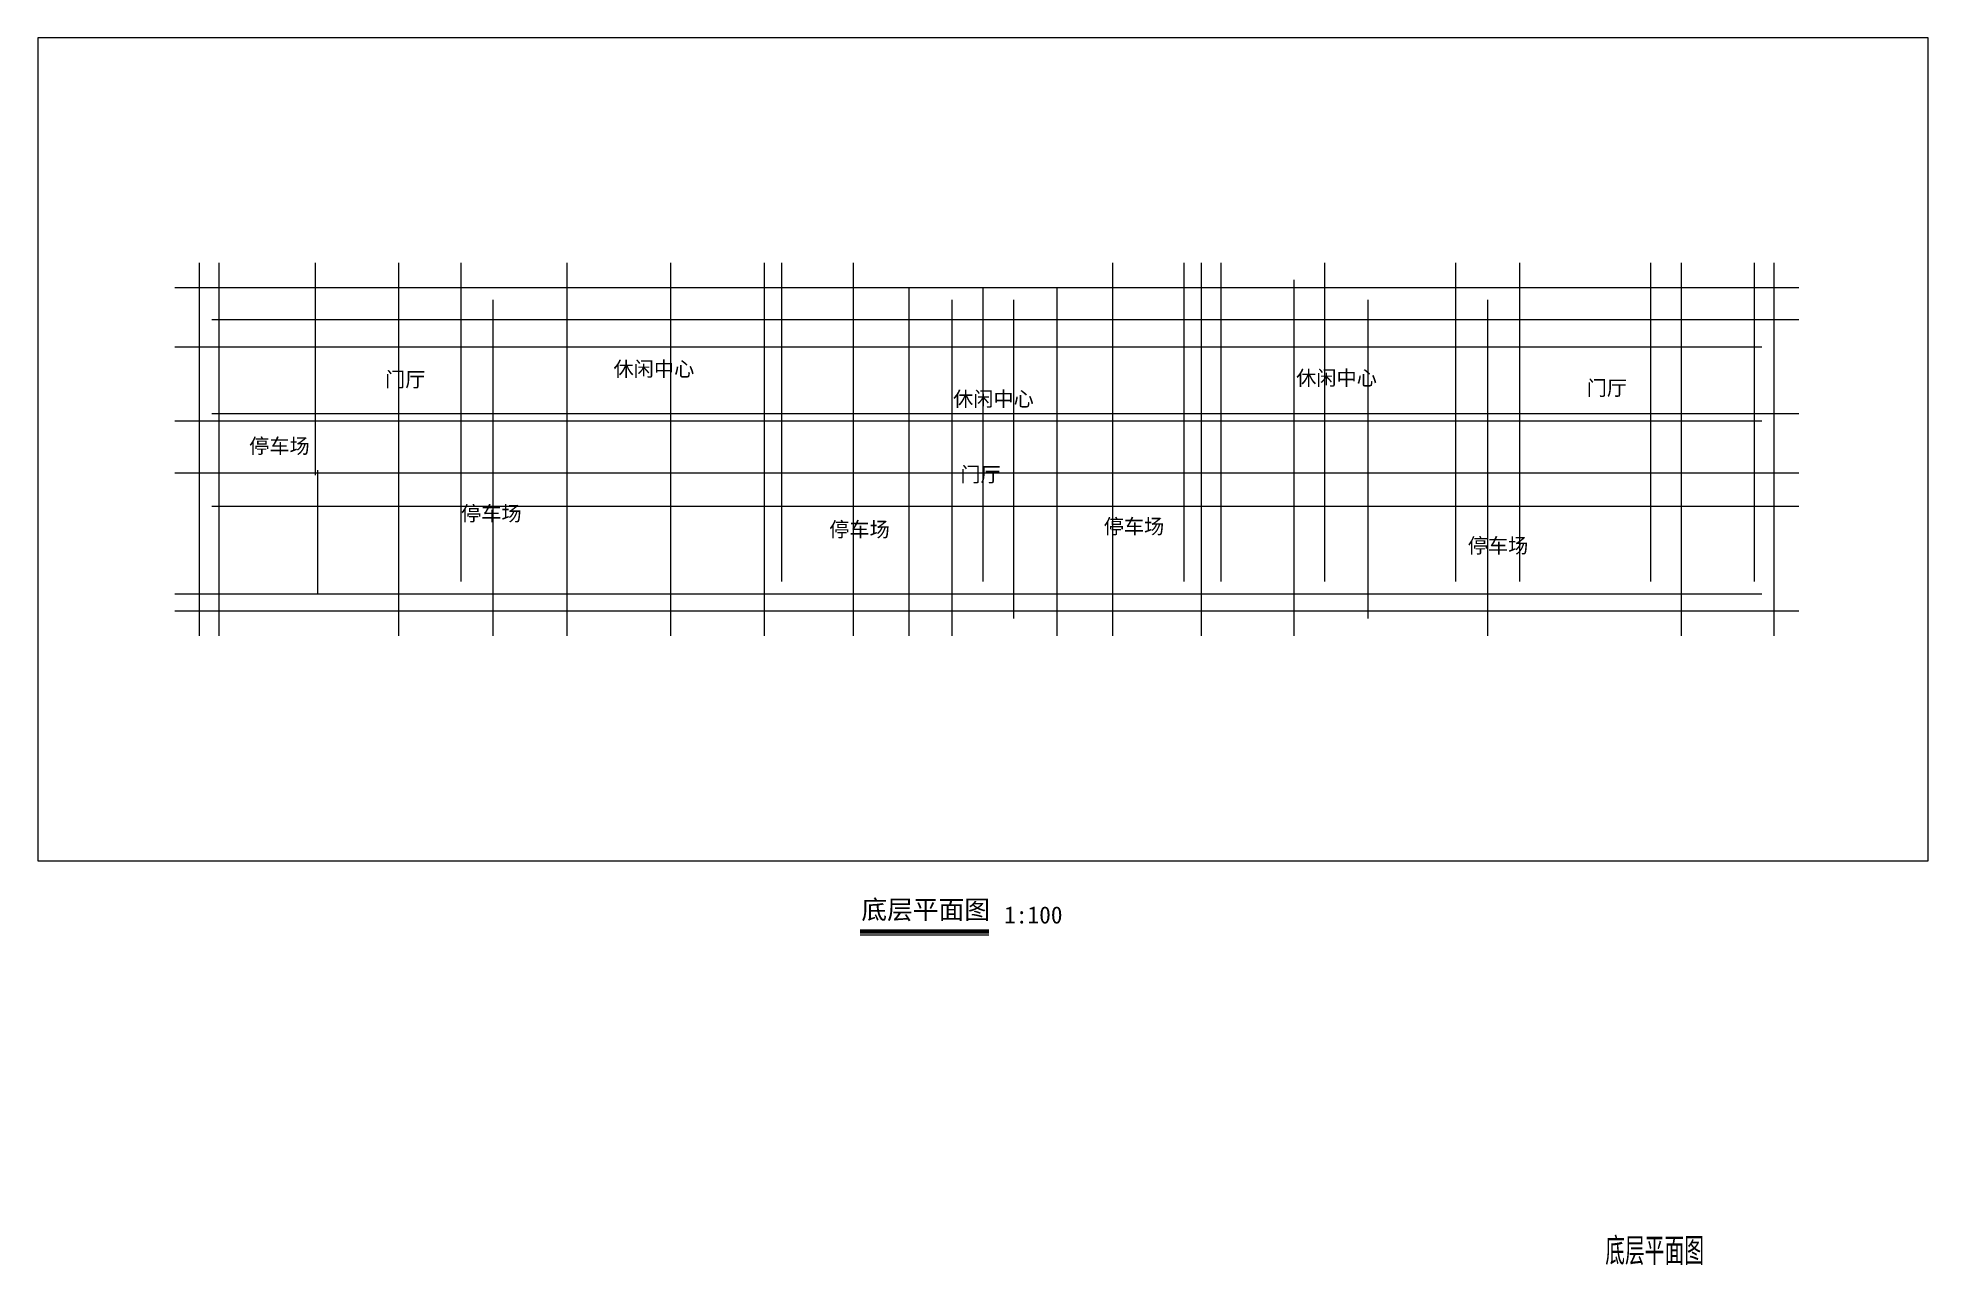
# Paper-space layout 'A' of a CAD drawing. Extents: x 30 to 581, y 20 to 378.
# The model-space entities are those that its viewports show. They can reach past a viewport. Long polylines and large blocks are cut down to what shows.
import ezdxf

# ---------------------------------------------------------------- set-up
doc = ezdxf.new("R2010")
doc.units = 0
doc.header["$LTSCALE"] = 1000
doc.header["$MEASUREMENT"] = 0
doc.layers.add('COLUMN', color=9, linetype='Continuous')
doc.layers.add('DOTE', color=1, linetype='Continuous', plot=False)
doc.styles.add('FS', font='simfang.ttf')
doc.styles.add('ST', font='')
doc.styles.get("Standard").update_dxf_attribs({"font": 'gbenor.shx', "bigfont": 'gbcbig.shx'})
doc.styles.get('ST').set_extended_font_data('SimSun')

msp = doc.modelspace()

# ---------------------------------------------------------------- linework, layer by layer
at = {"layer": 'DOTE', "linetype": 'ByBlock'}
for p, q in [((0, -1700), (0, 13400)), ((800, -1700), (800, 13400)), ((4700, 4800), (4700, 13400)), ((8075, -1700), (8075, 13400)), ((10600, 500), (10600, 13400)), ((14900, -1700), (14900, 13400)), ((19100, -1700), (19100, 13400)), ((22900, -1700), (22900, 13400)), ((23600, 500), (23600, 13400)), ((26500, -1700), (26500, 13400)), ((37000, -1700), (37000, 13400)), ((39900, 500), (39900, 13400)), ((40600, -1700), (40600, 13400)), ((41400, 500), (41400, 13400)), ((45600, 500), (45600, 13400)), ((50900, 500), (50900, 13400)), ((53500, 500), (53500, 13400)), ((58800, 500), (58800, 13400)), ((60050, -1700), (60050, 13400)), ((63000, 500), (63000, 13400)), ((63800, -1700), (63800, 13400)), ((-1000, 12400), (64800, 12400)), ((28750, -1700), (28750, 12400)), ((31750, 500), (31750, 12400)), ((34750, -1700), (34750, 12400)), ((44350, -1700), (44350, 12720)), ((11900, -1700), (11900, 11900)), ((30500, -1700), (30500, 11900)), ((33000, -1000), (33000, 11900)), ((47350, -1000), (47350, 11900)), ((52200, -1700), (52200, 11900)), ((500, 11100), (64800, 11100)), ((-1000, 10000), (63300, 10000)), ((-1000, 7000), (63300, 7000)), ((500, 7300), (64800, 7300)), ((-1000, 4900), (64800, 4900)), ((4800, 0), (4800, 5000)), ((500, 3550), (64800, 3550)), ((-1000, 0), (63300, 0)), ((-1000, -700), (64800, -700))]:
    msp.add_line(p, q, dxfattribs=at)

# ---------------------------------------------------------------- texts
at = {"layer": 'COLUMN', "char_height": 600, "attachment_point": 1, "style": 'ST'}
for s, width, insert in [('休闲中心', 3616.94, (16777, 9404)), ('门厅', 1656.7, (7520, 8978)), ('休闲中心', 3394.55, (44431, 9040)), ('门厅', 1656.7, (56203, 8634)), ('休闲中心', 3482.65, (30532, 8191)), ('停车场', 2685.85, (2014, 6283)), ('门厅', 1656.7, (30828, 5131)), ('停车场', 2976.97, (10600, 3550)), ('停车场', 2731.18, (36634, 3027)), ('停车场', 2825.23, (25515, 2904)), ('停车场', 2539.45, (51383, 2247))]:
    msp.add_mtext_dynamic_manual_height_columns(s, width=width, gutter_width=1750, heights=[0], dxfattribs=dict(at, insert=insert))

psp = doc.layouts.new('A')

# ---------------------------------------------------------------- linework, layer by layer
at = {"lineweight": 100}
psp.add_line((269.79, 116.96), (307.25, 116.96), dxfattribs=at)
psp.add_line((269.79, 115.96), (307.25, 115.96))

# ---------------------------------------------------------------- texts
at = {"attachment_point": 5, "style": 'FS'}
for s, width, insert, char_height in [('底层平面图', 42.7135, (288.87, 123.02), 5.5), ('1:100', 29.4641, (320.28, 121.76), 5)]:
    psp.add_mtext_dynamic_manual_height_columns(s, width=width, gutter_width=1750, heights=[0], dxfattribs=dict(at, insert=insert, char_height=char_height))
at = {"layer": 'COLUMN', "insert": (501.5, 23.69), "char_height": 8, "attachment_point": 5}
psp.add_mtext_dynamic_manual_height_columns('底层平面图', width=95, gutter_width=1750, heights=[0], dxfattribs=at)

# ---------------------------------------------------------------- viewports
at = {"layer": 'Defpoints', "view_target_point": (31900, 5846.56)}
psp.add_viewport(center=(305.59, 257.6), size=(551.42, 240), view_center_point=(-153.98, 3.44), view_height=33333.3333, dxfattribs=at)

doc.saveas('drawing.dxf')
